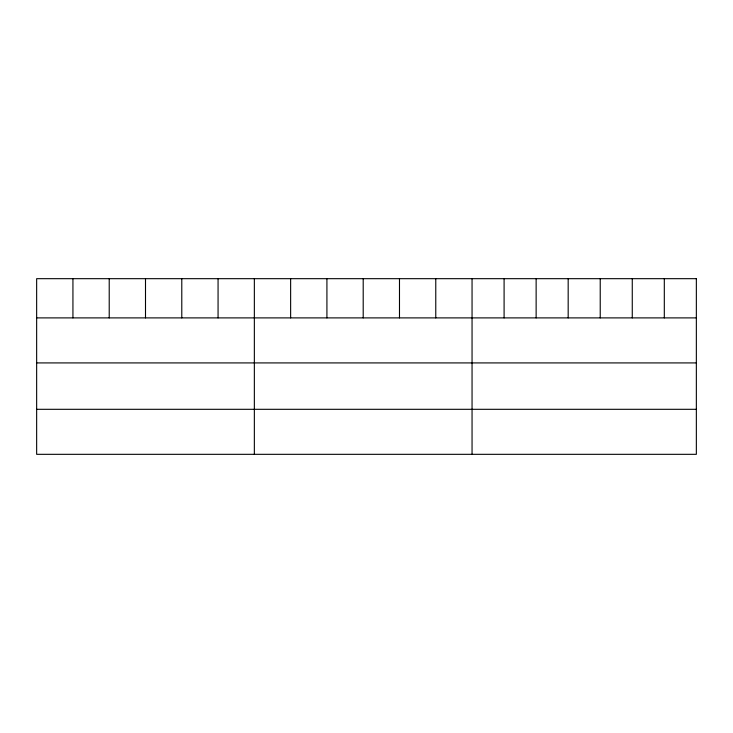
<?xml version="1.0" encoding="UTF-8"?>
<svg xmlns="http://www.w3.org/2000/svg" width="733" height="733" viewBox="0 0 733 733"><rect width="100%" height="100%" fill="white"/><g stroke="black" fill="none" stroke-linecap="round" stroke-linejoin="round"><path stroke-width="1.1" d="M36.65 317.893L696.35 317.893M36.65 362.917L696.35 362.917M36.65 409.307L696.35 409.307M664.309 278.677L664.309 317.893M632.267 278.677L632.267 317.893M600.226 278.677L600.226 317.893M568.176 278.677L568.176 317.893M536.135 278.677L536.135 317.893M504.093 278.677L504.093 317.893M472.052 278.677L472.052 454.323M435.769 278.677L435.769 317.893M399.485 278.677L399.485 317.893M363.202 278.677L363.202 317.893M326.918 278.677L326.918 317.893M290.635 278.677L290.635 317.893M254.351 278.677L254.351 454.323M218.067 278.677L218.067 317.893M181.784 278.677L181.784 317.893M145.501 278.677L145.501 317.893M109.217 278.677L109.217 317.893M72.933 278.677L72.933 317.893M696.35 278.677L36.65 278.677L36.65 454.323L696.35 454.323L696.35 278.677"/></g></svg>
